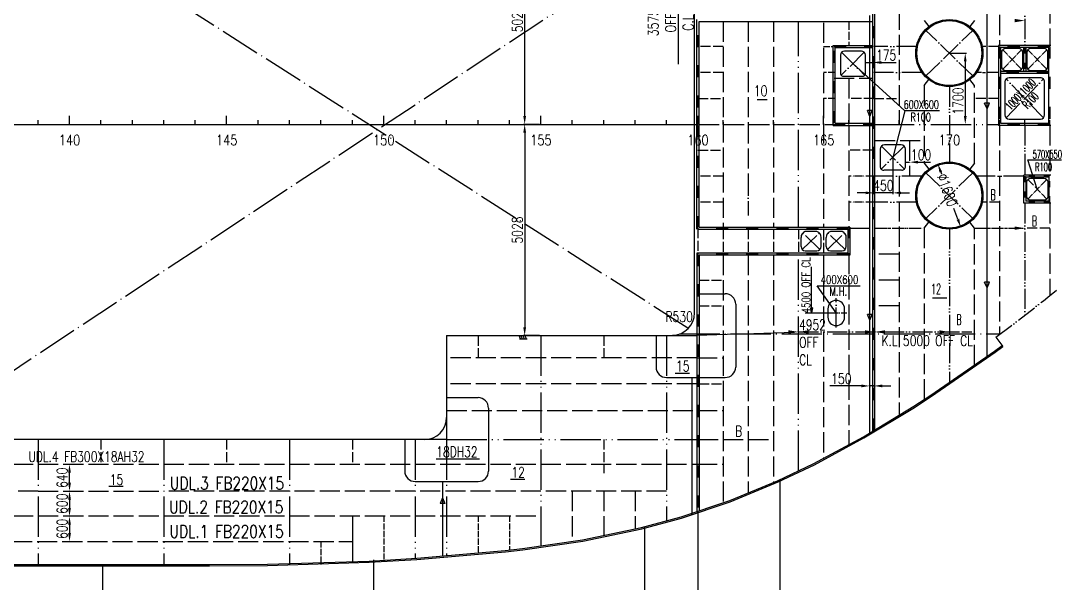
# Model space of a CAD drawing. Extents: x 373818 to 564480, y 322172 to 634257.
# Drawn here: x 526780 to 551361, y 512065 to 525491 of the extents above; entities that cross this region are included whole.
import ezdxf
from ezdxf.enums import TextEntityAlignment as Align

# ---------------------------------------------------------------- set-up
doc = ezdxf.new("R2010")
doc.units = 0
doc.header["$LTSCALE"] = 40
doc.header["$MEASUREMENT"] = 0
for name, pattern in [('ACAD_ISO02W100', [15, 12, -3]), ('ACAD_ISO03W100', [30, 12, -18]), ('ACAD_ISO04W100', [30.5, 24, -3, 0.5, -3]), ('ACAD_ISO05W100', [34, 24, -3, 0.5, -3, 0.5, -3])]:
    doc.linetypes.add(name, pattern=pattern)
doc.layers.get('0').update_dxf_attribs({"linetype": 'CONTINUOUS'})
doc.layers.get('DEFPOINTS').update_dxf_attribs({"linetype": 'CONTINUOUS'})
for name, color, linetype in [('01CONTINUOUS', 2, 'CONTINUOUS'), ('C-CEN', 4, 'ACAD_ISO04W100'), ('C-CON', 4, 'CONTINUOUS'), ('C-DAS', 4, 'ACAD_ISO02W100'), ('FRAME', 7, 'CONTINUOUS'), ('TEXT', 9, 'CONTINUOUS'), ('Y-CON', 2, 'CONTINUOUS'), ('Y-DAS', 2, 'ACAD_ISO02W100'), ('Y-H', 2, 'ACAD_ISO03W100'), ('Y-PH', 2, 'ACAD_ISO05W100')]:
    doc.layers.add(name, color=color, linetype=linetype)
doc.styles.add('ROMANS', font='romans.shx', dxfattribs={"width": 0.75, "height": 250, "bigfont": 'hzdx.shx'})
doc.dimstyles.new('DM-100', dxfattribs={"dimscale": 0, "dimtxt": 250, "dimasz": 200, "dimexe": 30, "dimexo": 30, "dimgap": 50, "dimtad": 1, "dimdec": 0, "dimzin": 0, "dimdsep": 46, "dimtxsty": 'ROMANS', "dimcen": 0, "dimclrd": 1, "dimclre": 1, "dimclrt": 1, "dimadec": 0, "dimazin": 0, "dimtfac": 1, "dimtdec": 0, "dimtmove": 0, "dimatfit": 3, "dimfxl": 0, "dimtolj": 1, "dimtzin": 0, "dimarcsym": 0})
doc.dimstyles.new('DM-50', dxfattribs={"dimscale": 50, "dimtxt": 1, "dimasz": 2.5, "dimexe": 1, "dimexo": 1, "dimgap": 1, "dimtad": 1, "dimdec": 0, "dimdsep": 46, "dimtxsty": 'ROMANS', "dimblk1": 'CLOSEDBLANK', "dimblk2": 'CLOSEDBLANK', "dimcen": 0, "dimclrd": 1, "dimclre": 1, "dimclrt": 1, "dimadec": 0, "dimazin": 0, "dimtfac": 1, "dimtdec": 0, "dimtmove": 0, "dimatfit": 3, "dimldrblk": 'CLOSEDBLANK', "dimfxl": 0, "dimtolj": 1, "dimarcsym": 0})

# ---------------------------------------------------------------- blocks, each defined once
blk = doc.blocks.new('A$C75882CA2')
at = {"layer": 'C-CON'}
for p, q in [((0, 57.23831520974636), (136.0676377064083, 114.4766304192599)), ((0, 57.23831520974636), (136.0676377064083, 2.328306436538696e-10)), ((136.0676377064083, 2.328306436538696e-10), (136.0676377064083, 114.4766304192599))]:
    blk.add_line(p, q, dxfattribs=at)
blk = doc.blocks.new('*D78')
at = {"color": 1, "linetype": 'ByBlock', "transparency": 16777216}
for p, q in [((539066.4129145059, 532115.5682404215), (538680, 532115.5682404215)), ((538710, 527275.5682404215), (538710, 531915.5682404215)), ((539066.4129145059, 527075.5682404215), (538680, 527075.5682404215))]:
    blk.add_line(p, q, dxfattribs=at)
for points in [[(538676.6666666666, 531915.5682404215), (538743.3333333334, 531915.5682404215), (538710, 532115.5682404215)], [(538676.6666666666, 527275.5682404215), (538743.3333333334, 527275.5682404215), (538710, 527075.5682404215)]]:
    blk.add_solid(points, dxfattribs=at)
at = {"layer": 'DEFPOINTS', "color": 0, "linetype": 'ByBlock', "transparency": 16777216}
for p in [(538710, 532115.5682404215), (539096.4129145059, 532115.5682404215), (539096.4129145059, 527075.5682404215)]:
    blk.add_point(p, dxfattribs=at)
at = {"color": 1, "linetype": 'ByBlock', "transparency": 16777216, "insert": (538535, 529595.5682404215), "char_height": 250, "attachment_point": 5, "rotation": 90, "style": 'ROMANS'}
blk.add_mtext('\\A1;5028', dxfattribs=at)
blk = doc.blocks.new('*D105')
at = {"color": 1, "linetype": 'ByBlock', "transparency": 16777216}
blk.add_line((527845.2682218938, 517525.5682404211), (527845.2682218938, 517325.568240421), dxfattribs=at)
for points in [[(527811.9348885604, 517525.5682404211), (527878.6015552272, 517525.5682404211), (527845.2682218938, 517725.5682404211)], [(527811.9348885604, 517325.568240421), (527878.6015552272, 517325.568240421), (527845.2682218938, 517125.568240421)]]:
    blk.add_solid(points, dxfattribs=at)
at = {"layer": 'DEFPOINTS', "color": 0, "linetype": 'ByBlock', "transparency": 16777216}
for p in [(527845.2682218938, 517725.5682404211), (527845.2682218938, 517125.568240421), (527845.2682218938, 517125.568240421)]:
    blk.add_point(p, dxfattribs=at)
at = {"color": 1, "linetype": 'ByBlock', "transparency": 16777216, "insert": (527670.2682218938, 517425.5682404211), "char_height": 250, "attachment_point": 5, "rotation": 90, "style": 'ROMANS'}
blk.add_mtext('\\A1;600', dxfattribs=at)
blk = doc.blocks.new('*D104')
at = {"color": 1, "linetype": 'ByBlock', "transparency": 16777216}
blk.add_line((527845.2682218938, 518125.5682404212), (527845.2682218938, 517925.5682404211), dxfattribs=at)
for points in [[(527811.9348885604, 518125.5682404212), (527878.6015552272, 518125.5682404212), (527845.2682218938, 518325.5682404212)], [(527811.9348885604, 517925.5682404211), (527878.6015552272, 517925.5682404211), (527845.2682218938, 517725.5682404211)]]:
    blk.add_solid(points, dxfattribs=at)
at = {"layer": 'DEFPOINTS', "color": 0, "linetype": 'ByBlock', "transparency": 16777216}
for p in [(527845.2682218937, 518325.5682404212), (527845.2682218938, 517725.5682404211), (527845.2682218938, 517725.5682404211)]:
    blk.add_point(p, dxfattribs=at)
at = {"color": 1, "linetype": 'ByBlock', "transparency": 16777216, "insert": (527670.2682218938, 518025.5682404212), "char_height": 250, "attachment_point": 5, "rotation": 90, "style": 'ROMANS'}
blk.add_mtext('\\A1;600', dxfattribs=at)
blk = doc.blocks.new('*D106')
at = {"color": 1, "linetype": 'ByBlock', "transparency": 16777216}
blk.add_line((527845.2682218939, 518525.5682404218), (527845.2682218939, 518765.5682404215), dxfattribs=at)
for points in [[(527811.9348885606, 518765.5682404215), (527878.6015552273, 518765.5682404215), (527845.2682218939, 518965.5682404215)], [(527811.9348885606, 518525.5682404218), (527878.6015552273, 518525.5682404218), (527845.2682218939, 518325.5682404218)]]:
    blk.add_solid(points, dxfattribs=at)
at = {"layer": 'DEFPOINTS', "color": 0, "linetype": 'ByBlock', "transparency": 16777216}
for p in [(527845.2682218939, 518965.5682404215), (527845.2682218939, 518965.5682404215), (527845.2682218939, 518325.5682404218)]:
    blk.add_point(p, dxfattribs=at)
at = {"color": 1, "linetype": 'ByBlock', "transparency": 16777216, "insert": (527670.2682218939, 518645.5682404216), "char_height": 250, "attachment_point": 5, "rotation": 90, "style": 'ROMANS'}
blk.add_mtext('\\A1;640', dxfattribs=at)
blk = doc.blocks.new('*D108')
at = {"color": 1, "linetype": 'ByBlock', "transparency": 16777216}
for p, q in [((539066.4129145059, 527075.5682404212), (538680, 527075.5682404212)), ((538710, 526875.5682404212), (538710, 522235.5682404212)), ((539066.4129145059, 522035.5682404212), (538680, 522035.5682404212))]:
    blk.add_line(p, q, dxfattribs=at)
for points in [[(538676.6666666666, 526875.5682404212), (538743.3333333334, 526875.5682404212), (538710, 527075.5682404212)], [(538676.6666666666, 522235.5682404212), (538743.3333333334, 522235.5682404212), (538710, 522035.5682404212)]]:
    blk.add_solid(points, dxfattribs=at)
at = {"layer": 'DEFPOINTS', "color": 0, "linetype": 'ByBlock', "transparency": 16777216}
for p in [(539096.4129145059, 527075.5682404212), (538710, 522035.5682404212), (539096.4129145059, 522035.5682404212)]:
    blk.add_point(p, dxfattribs=at)
at = {"color": 1, "linetype": 'ByBlock', "transparency": 16777216, "insert": (538535, 524555.5682404212), "char_height": 250, "attachment_point": 5, "rotation": 90, "style": 'ROMANS'}
blk.add_mtext('\\A1;5028', dxfattribs=at)
blk = doc.blocks.new('*D199')
at = {"color": 1, "linetype": 'ByBlock', "transparency": 16777216}
for p, q in [((571219.6961073609, 521121.8494037836), (570464.3389645037, 521121.8494037836)), ((571519.6961073609, 521121.8494037836), (571419.6961073609, 521121.8494037836)), ((571419.6961073609, 521100.7050676906), (571419.6961073609, 521091.8494037836)), ((571519.6961073609, 521100.7050676906), (571519.6961073609, 521091.8494037836)), ((571719.6961073609, 521121.8494037836), (571919.6961073609, 521121.8494037836))]:
    blk.add_line(p, q, dxfattribs=at)
for points in [[(571219.6961073609, 521155.1827371169), (571219.6961073609, 521088.5160704503), (571419.6961073609, 521121.8494037836)], [(571719.6961073609, 521155.1827371169), (571719.6961073609, 521088.5160704503), (571519.6961073609, 521121.8494037836)]]:
    blk.add_solid(points, dxfattribs=at)
at = {"layer": 'DEFPOINTS', "color": 0, "linetype": 'ByBlock', "transparency": 16777216}
for p in [(571419.6961073609, 521130.7050676906), (571519.6961073609, 521130.7050676906), (571419.6961073609, 521121.8494037836)]:
    blk.add_point(p, dxfattribs=at)
at = {"color": 1, "linetype": 'ByBlock', "transparency": 16777216, "insert": (570742.0175359324, 521296.8494037836), "char_height": 250, "attachment_point": 5, "style": 'ROMANS'}
blk.add_mtext('\\A1;150', dxfattribs=at)
blk = doc.blocks.new('_CLOSEDBLANK')
at = {"color": 0, "linetype": 'ByBlock'}
for p, q in [((-1, 0.1666666666666667), (0, 0)), ((-1, 0.1666666666666667), (-1, -0.1666666666666667)), ((0, 0), (-1, -0.1666666666666667))]:
    blk.add_line(p, q, dxfattribs=at)
blk = doc.blocks.new('*D203')
at = {"color": 1, "linetype": 'ByBlock', "transparency": 16777216}
for p, q in [((573115.4103740999, 526226.0547225659), (573132.434185205, 526179.0420662332)), ((573523.9818406248, 525097.7509705819), (573429.590887979, 525358.4193597119))]:
    blk.add_line(p, q, dxfattribs=at)
for points in [[(573146.7521449883, 526237.4039299695), (573084.0686032113, 526214.7055151626), (573047.3151296789, 526414.1053478967)], [(573555.3236115132, 525109.1001779854), (573492.6400697363, 525086.4017631784), (573592.0770850456, 524909.7003452512)]]:
    blk.add_solid(points, dxfattribs=at)
at = {"layer": 'DEFPOINTS', "color": 0, "linetype": 'ByBlock', "transparency": 16777216}
for p in [(573047.3151296789, 526414.1053478967), (573592.0770850456, 524909.7003452512)]:
    blk.add_point(p, dxfattribs=at)
at = {"color": 1, "linetype": 'ByBlock', "transparency": 16777216, "insert": (573271.2086453751, 525795.8049659499), "char_height": 250, "attachment_point": 5, "rotation": 289.9058907416635, "style": 'ROMANS'}
blk.add_mtext('\\A1;∅1600', dxfattribs=at)
blk = doc.blocks.new('*D198')
at = {"color": 1, "linetype": 'ByBlock', "transparency": 16777216}
for p, q in [((571969.6961073609, 526543.9028465743), (571969.6961073609, 525697.9682885788)), ((571519.6961073609, 526114.9142331318), (571519.6961073609, 525697.9682885788)), ((571319.6961073609, 525727.9682885788), (571119.6961073609, 525727.9682885788)), ((571969.6961073609, 525727.9682885788), (571519.6961073609, 525727.9682885788)), ((572169.6961073609, 525727.9682885788), (572369.6961073609, 525727.9682885788))]:
    blk.add_line(p, q, dxfattribs=at)
for points in [[(571319.6961073609, 525761.3016219122), (571319.6961073609, 525694.6349552454), (571519.6961073609, 525727.9682885788)], [(572169.6961073609, 525761.3016219122), (572169.6961073609, 525694.6349552454), (571969.6961073609, 525727.9682885788)]]:
    blk.add_solid(points, dxfattribs=at)
at = {"layer": 'DEFPOINTS', "color": 0, "linetype": 'ByBlock', "transparency": 16777216}
for p in [(571969.6961073609, 526573.9028465743), (571519.6961073609, 526144.9142331318), (571519.6961073609, 525727.9682885788)]:
    blk.add_point(p, dxfattribs=at)
at = {"color": 1, "linetype": 'ByBlock', "transparency": 16777216, "insert": (571744.6961073609, 525902.9682885788), "char_height": 250, "attachment_point": 5, "style": 'ROMANS'}
blk.add_mtext('\\A1;450', dxfattribs=at)

msp = doc.modelspace()

# ---------------------------------------------------------------- linework, layer by layer
for p, q in [((547123.4928001704, 515697.6667357936), (547123.4928001707, 530333.5627600166)), ((547173.4928001706, 515728.0506792213), (547173.4928001706, 530303.1788165891)), ((549848.4928001701, 517483.7331061534), (549848.4928001704, 528547.4963896568)), ((547048.4928001707, 522907.9088183439), (547048.4928001706, 525609.6450718967)), ((542923.4928001707, 520514.6147479054), (542923.4928001706, 525516.6147479052)), ((542973.4928001708, 525466.6147479054), (547123.4928001706, 525466.6147479031)), ((542973.4928001707, 520564.6147479054), (542973.4928001708, 525466.6147479054)), ((546173.4928001704, 522990.6147479054), (546173.4928001704, 524897.6147479054)), ((546173.4928001703, 524897.6147479054), (547123.4928001706, 524897.6147479054)), ((546223.4928001704, 523040.6147479054), (546223.4928001704, 524847.6147479054)), ((546223.4928001703, 524847.6147479054), (547123.4928001704, 524847.6147479054)), ((546348.4928001706, 524665.6147479054), (546348.4928001707, 524232.6147479054)), ((546848.4928001707, 524765.6147479054), (546448.4928001706, 524765.6147479054)), ((546948.4928001707, 524232.6147479054), (546948.4928001707, 524665.6147479054)), ((546448.4928001707, 524165.6147479054), (546848.4928001707, 524165.6147479054)), ((527198.4928001706, 523015.6147479054), (527198.4928001706, 523115.6147479054)), ((527948.4928001706, 523015.6147479054), (527948.4928001706, 523215.6147479054)), ((528698.4928001706, 523015.6147479054), (528698.4928001706, 523115.6147479054)), ((529448.4928001706, 523015.6147479054), (529448.4928001706, 523115.6147479054)), ((530198.4928001706, 523015.6147479054), (530198.4928001706, 523115.6147479054)), ((530948.4928001706, 523015.6147479054), (530948.4928001706, 523115.6147479054)), ((531698.4928001706, 523015.6147479054), (531698.4928001706, 523215.6147479054)), ((532448.4928001706, 523015.6147479054), (532448.4928001706, 523115.6147479054)), ((533198.4928001706, 523015.6147479054), (533198.4928001706, 523115.6147479054)), ((533948.4928001706, 523015.6147479054), (533948.4928001706, 523115.6147479054)), ((534698.4928001706, 523015.6147479054), (534698.4928001706, 523115.6147479054)), ((535448.4928001706, 523015.6147479054), (535448.4928001706, 523215.6147479054)), ((536198.4928001706, 523015.6147479054), (536198.4928001706, 523115.6147479054)), ((536948.4928001706, 523015.6147479054), (536948.4928001706, 523115.6147479054)), ((537698.4928001706, 523015.6147479054), (537698.4928001706, 523115.6147479054)), ((538448.4928001706, 523015.6147479054), (538448.4928001706, 523115.6147479054)), ((539198.4928001706, 523015.6147479054), (539198.4928001706, 523215.6147479054)), ((539948.4928001706, 523015.6147479054), (539948.4928001706, 523115.6147479054)), ((540698.4928001706, 523015.6147479054), (540698.4928001706, 523115.6147479054)), ((541448.4928001706, 523015.6147479054), (541448.4928001706, 523115.6147479054)), ((542198.4928001706, 523015.6147479054), (542198.4928001706, 523115.6147479054)), ((542948.4928001706, 523015.6147479052), (542948.4928001706, 523215.6147479052)), ((542948.4928001706, 523015.6147479054), (542948.4928001706, 523215.6147479054)), ((543548.4928001706, 523015.6147479052), (543548.4928001706, 523115.6147479052)), ((543548.4928001706, 523015.6147479054), (543548.4928001706, 523115.6147479054)), ((547148.4928001706, 523015.6147479052), (547148.4928001706, 523115.6147479052)), ((547148.4928001706, 523015.6147479054), (547148.4928001706, 523115.6147479054)), ((547748.4928001706, 523015.6147479052), (547748.4928001706, 523115.6147479052)), ((547748.4928001706, 523015.6147479054), (547748.4928001706, 523115.6147479054)), ((548348.4928001706, 523015.6147479052), (548348.4928001706, 523115.6147479052)), ((548348.4928001706, 523015.6147479054), (548348.4928001706, 523115.6147479054)), ((549548.4928001706, 523015.6147479052), (549548.4928001706, 523115.6147479052)), ((549548.4928001706, 523015.6147479054), (549548.4928001706, 523115.6147479054)), ((550148.4928001706, 523015.6147479052), (550148.4928001706, 523115.6147479052)), ((550148.4928001706, 523015.6147479054), (550148.4928001706, 523115.6147479054)), ((550748.4928001706, 523015.6147479054), (550748.4928001706, 523115.6147479054)), ((551348.4928001706, 523015.6147479052), (551348.4928001706, 523115.6147479052)), ((551348.4928001706, 523015.6147479054), (551348.4928001706, 523115.6147479054)), ((524198.4928001706, 523015.6147479054), (542948.4928001708, 523015.6147479054)), ((546173.4928001704, 522990.6147479054), (547123.4928001706, 522990.6147479054)), ((546223.4928001704, 523040.6147479053), (547123.4928001706, 523040.6147479054)), ((547048.4928001706, 515652.0908206523), (547048.4928001704, 522990.6147479053)), ((547298.4928001704, 522427.6147479054), (547298.4928001706, 521994.6147479054)), ((547798.4928001706, 522527.6147479054), (547398.4928001704, 522527.6147479054)), ((547898.4928001706, 521994.6147479054), (547898.4928001706, 522427.6147479054)), ((551048.4928001718, 521467.6147479048), (550819.516441478, 522170.1336371014)), ((550819.516441478, 522170.1336371014), (551628.7023720972, 522170.1336371014)), ((547398.4928001706, 521927.6147479054), (547798.4928001706, 521927.6147479054)), ((542948.4928001708, 520514.6147479052), (546523.4928001707, 520514.6147479056)), ((542973.4928001707, 520564.6147479052), (546573.4928001707, 520564.614747907)), ((545788.4928001708, 520459.6147479054), (545508.4928001711, 520459.6147479054)), ((546388.4928001706, 520459.6147479054), (546108.4928001709, 520459.6147479054)), ((546523.4928001707, 520514.6147479056), (546523.4928001708, 519945.6147479054)), ((546573.4928001707, 520564.614747907), (546573.4928001708, 519895.6147479053)), ((545408.4928001711, 520100.6147479054), (545408.4928001711, 520315.6147479054)), ((545888.4928001709, 520100.6147479054), (545888.4928001708, 520315.6147479054)), ((546008.4928001709, 520100.6147479054), (546008.4928001709, 520315.6147479054)), ((546488.4928001707, 520100.6147479054), (546488.4928001706, 520315.6147479054)), ((546523.4928001708, 519945.6147479054), (542923.4928001707, 519945.6147479052)), ((542923.4928001707, 519945.6147479052), (542923.4928001707, 513776.8771503964)), ((546573.4928001708, 519895.6147479053), (542973.4928001708, 519895.6147479053)), ((542973.4928001708, 519895.6147479053), (542973.4928001707, 513793.7185297069)), ((545508.4928001711, 520000.6147479054), (545788.4928001709, 520000.6147479054)), ((546108.4928001709, 520000.6147479054), (546388.4928001707, 520000.6147479054)), ((546248.4928001706, 518515.6147479055), (545793.3022231164, 519162.6963842303)), ((545793.3022231164, 519162.6963842303), (546822.6253249242, 519162.6963842303)), ((546048.4928001706, 518615.6147479055), (546048.4928001706, 518415.6147479055)), ((546448.4928001706, 518415.6147479055), (546448.4928001706, 518615.6147479055)), ((538644.7940211113, 517975.6147479052), (538867.8810793409, 517975.6147479052)), ((538715.8266895118, 517900.2140348558), (538678.4574928703, 517975.6147479052)), ((538759.1228946014, 517900.2140348558), (538721.75369796, 517975.6147479052)), ((538805.6891733177, 517900.2140348558), (538768.3199766763, 517975.6147479052)), ((538853.5839194449, 517900.2140348558), (538816.2147228034, 517975.6147479052)), ((538689.2170032158, 517900.2140348558), (538874.7533434489, 517900.2140348558)), ((544900.9178001706, 514537.372477686), (544900.9178001706, 509566.6147479056)), ((542948.4928001706, 513785.2978400516), (542948.4928001706, 510983.6147479054)), ((541668.3928001705, 513413.6273872287), (541668.3928001706, 509566.6147479056)), ((535203.3428001708, 512625.5284972809), (535203.3428001706, 509566.6147479056)), ((528738.2928001706, 512515.6147479056), (528738.2928001706, 509566.6147479056))]:
    msp.add_line(p, q)
at = {"lineweight": -2, "ltscale": 0.5}
for p, q in [((550123.4928001706, 524897.6147479049), (550123.4928001704, 522990.6147479052)), ((551373.492800171, 524897.6147479052), (550123.4928001707, 524897.6147479049)), ((550173.4928001707, 524847.6147479049), (550173.4928001707, 524228.6147479056)), ((551323.492800171, 524847.6147479052), (550173.4928001707, 524847.6147479049)), ((550723.4928001713, 524278.6147479056), (550723.4928001715, 524847.614747905)), ((550773.4928001716, 524847.614747905), (550773.4928001714, 524278.6147479058)), ((551323.4928001707, 524228.6147479059), (551323.492800171, 524847.6147479052)), ((551323.4928001708, 524278.6147479059), (550173.4928001707, 524278.6147479056)), ((551373.4928001703, 522990.6147479054), (550123.4928001704, 522990.6147479052)), ((550723.4928001693, 521133.6147479053), (550723.4928001694, 521802.6147479044)), ((551373.4928001711, 521802.6147479044), (550723.4928001694, 521802.6147479044)), ((550773.4928001695, 521752.6147479044), (550773.4928001693, 521183.6147479053)), ((551323.4928001711, 521752.6147479042), (550773.4928001695, 521752.6147479044)), ((551323.4928001711, 521752.6147479042), (551323.4928001716, 521183.6147479054)), ((551373.4928001716, 521133.6147479054), (550723.4928001693, 521133.6147479054)), ((551323.4928001716, 521183.6147479054), (550773.4928001693, 521183.6147479054))]:
    msp.add_line(p, q, dxfattribs=at)
at = {"color": 1, "linetype": 'ByBlock'}
for p, q in [((548978.4928001704, 524715.6147479054), (549358.7948317579, 524715.6147479054)), ((546948.4928001707, 524492.5737529248), (547123.4928001706, 524492.5737529248)), ((547323.4928001706, 524492.5737529248), (547680.9360528962, 524492.5737529248)), ((549328.7948317579, 524515.6147479054), (549328.7948317579, 523215.6147479054)), ((547898.4928001706, 522113.7877677871), (547998.4928001706, 522113.7877677871)), ((548198.4928001706, 522113.7877677871), (548501.9749335564, 522113.7877677871))]:
    msp.add_line(p, q, dxfattribs=at)
at = {"color": 1}
for p, q in [((542973.4928001707, 518975.6147479052), (543598.4928001707, 518975.6147479053)), ((543848.4928001707, 518725.6147479053), (543848.4928001704, 517225.6147479051)), ((541948.4928001707, 517975.6147479051), (541948.4928001706, 517225.6147479051)), ((542198.4928001706, 516975.6147479051), (543598.4928001704, 516975.6147479051)), ((536948.4928001706, 516495.6147479056), (537698.4928001706, 516495.6147479058)), ((537948.4928001706, 516245.6147479058), (537948.4928001707, 514745.6147479056)), ((535948.4928001707, 515495.6147479056), (535948.4928001707, 514745.6147479056)), ((536699.9867024344, 515037.1212491477), (537732.0798856646, 515037.1212491477)), ((536198.4928001707, 514495.6147479056), (537698.4928001707, 514495.6147479056)), ((536848.4928001714, 514495.6147479059), (536848.4928001701, 512718.9171830969))]:
    msp.add_line(p, q, dxfattribs=at)
at = {"ltscale": 0.3}
msp.add_line((545505.546478865, 518515.6147479055), (545998.4928001706, 518515.6147479055), dxfattribs=at)
at = {"color": 1}
msp.add_lwpolyline([(542472.0798856645, 526390.6147479052), (542472.0798856645, 524453.4705909123)], dxfattribs=at)
at = {"ltscale": 0.3}
for points in [[(550700.2428001704, 524729.8647479056, 0.4142135623732441), (550605.2428001704, 524824.8647479058), (550291.7428001706, 524824.8647479058, 0.4142135623730935), (550196.7428001706, 524729.8647479058), (550196.7428001706, 524397.3647479058, 0.414213562373095), (550291.7428001706, 524302.3647479058), (550605.2428001703, 524302.3647479056, 0.4142135623729631), (550700.2428001703, 524397.3647479056)], [(551300.2428001713, 524729.8647479056, 0.4142135623732441), (551205.2428001713, 524824.8647479058), (550891.7428001714, 524824.8647479058, 0.4142135623730935), (550796.7428001714, 524729.8647479058), (550796.7428001714, 524397.3647479058, 0.414213562373095), (550891.7428001714, 524302.3647479058), (551205.2428001711, 524302.3647479058, 0.4142135623729631), (551300.2428001711, 524397.3647479056)], [(551300.2428001718, 521301.3647479049, -0.4142135623732441), (551205.2428001718, 521206.3647479048), (550891.7428001718, 521206.3647479047, -0.4142135623730935), (550796.7428001718, 521301.3647479047), (550796.7428001717, 521633.8647479047, -0.414213562373095), (550891.7428001717, 521728.8647479047), (551205.2428001716, 521728.8647479049, -0.4142135623729631), (551300.2428001716, 521633.8647479049)]]:
    msp.add_lwpolyline(points, format="xyb", close=True, dxfattribs=at)
at = {"lineweight": -2, "ltscale": 0.5}
msp.add_lwpolyline([(551323.4928001703, 523040.6147479049), (551323.4928001709, 524228.6147479059), (550173.4928001706, 524228.6147479056), (550173.4928001704, 523040.6147479052), (551323.4928001703, 523040.6147479054)], dxfattribs=at)
msp.add_lwpolyline([(551223.4928001704, 523240.6147479054), (551223.4928001707, 524028.6147479056, 0.4142135623732748), (551123.4928001707, 524128.6147479058), (550373.4928001704, 524128.6147479056, 0.4142135623730326), (550273.4928001704, 524028.6147479056), (550273.4928001704, 523240.6147479053, 0.4142135623731452), (550373.4928001704, 523140.6147479053), (551123.4928001704, 523140.6147479054, 0.4142135623729259)], format="xyb", close=True, dxfattribs=at)
for radius in [800, 775]:
    msp.add_circle((548948.4928001704, 524715.6147479054), radius)
at = {"ltscale": 0.3}
for radius in [800, 775]:
    msp.add_circle((548948.4928001721, 521315.6147479049), radius, dxfattribs=at)
for centre, radius, start, end in [((546448.4928001706, 524665.6147479054), 100, 90, 180), ((546848.4928001707, 524665.6147479054), 100, 0, 90), ((546424.7600684491, 524238.319625933), 76.4803363222066, 184.2778226179193, 288.0780069468472), ((546872.2255318923, 524238.319625933), 76.48033632217766, 251.9219930531528, 355.7221773820808), ((547398.4928001704, 522427.6147479054), 100, 90, 180), ((547798.4928001706, 522427.6147479054), 100, 0, 90), ((547374.760068449, 522000.3196259327), 76.4803363222066, 184.2778226179193, 288.0780069468472), ((547822.2255318922, 522000.3196259327), 76.48033632217766, 251.9219930531528, 355.7221773820808), ((545554.2065692651, 520321.1468527012), 145.8187460070157, 108.2701151592783, 182.1742221087017), ((545742.7790310767, 520321.1468527012), 145.8187460070777, 357.8257778912983, 71.72988484072165), ((546154.2065692649, 520321.1468527012), 145.8187460070157, 108.2701151592783, 182.1742221087017), ((546342.7790310765, 520321.1468527012), 145.8187460070777, 357.8257778912983, 71.72988484072165), ((545508.4928001711, 520100.6147479054), 100, 180, 270), ((545788.4928001709, 520100.6147479054), 100, 270, 0), ((546108.4928001709, 520100.6147479054), 100, 180, 270), ((546388.4928001707, 520100.6147479054), 100, 270, 0), ((546248.4928001706, 518615.6147479052), 200, 0, 180), ((542338.4928001707, 518517.614747905), 530, 270, 0), ((546248.4928001706, 518415.6147479052), 200, 180, 0), ((536418.4928001707, 516025.6147479056), 530, 270, 0)]:
    msp.add_arc(centre, radius, start, end)
at = {"color": 1}
for centre, start, end in [((543598.4928001707, 518725.6147479053), 0, 90), ((542198.4928001706, 517225.6147479051), 180, 270), ((543598.4928001704, 517225.6147479051), 270, 0), ((537698.4928001706, 516245.6147479058), 1.090425218445887e-11, 90.00000000000887), ((536198.4928001707, 514745.6147479056), 179.999999999998, 270), ((537698.4928001707, 514745.6147479056), 270, 359.999999999998)]:
    msp.add_arc(centre, 250, start, end, dxfattribs=at)
at = {"color": 1, "linetype": 'ByBlock'}
for points in [[(550508.4928001976, 525531.6147479063), (550508.4928001976, 525451.6147479063), (550748.4928001976, 525491.6147479063)], [(549295.4614984245, 524515.6147479054), (549362.1281650913, 524515.6147479054), (549328.7948317579, 524715.6147479054)], [(547323.4928001706, 524525.9070862582), (547323.4928001706, 524459.2404195914), (547123.4928001706, 524492.5737529248)], [(549295.4614984245, 523215.6147479054), (549362.1281650913, 523215.6147479054), (549328.7948317579, 523015.6147479054)], [(548198.4928001706, 522147.1211011205), (548198.4928001706, 522080.4544344537), (547998.4928001706, 522113.7877677871)], [(550508.4928001995, 520499.6147479033), (550508.4928001995, 520579.6147479032), (550748.4928001995, 520539.6147479034)], [(545108.4928001714, 518023.6147479019), (545108.4928001714, 518103.6147479018), (545348.4928001714, 518063.6147479019)], [(545588.4928001736, 518023.614747902), (545588.4928001736, 518103.614747902), (545348.4928001736, 518063.6147479019)], [(546933.4928001768, 518023.6147479026), (546933.4928001767, 518103.6147479025), (547173.4928001768, 518063.6147479026)], [(547413.492800179, 518023.6147479028), (547413.4928001789, 518103.6147479027), (547173.492800179, 518063.6147479026)], [(548708.4928001768, 518023.6147479033), (548708.4928001767, 518103.6147479032), (548948.4928001768, 518063.6147479034)]]:
    msp.add_solid(points, dxfattribs=at)
at = {"layer": '01CONTINUOUS'}
for p, q in [((536948.4928001706, 517975.6147479053), (536948.4928001707, 515495.6147479053)), ((536948.4928001706, 517975.6147479053), (542923.4928001707, 517975.6147479052)), ((536948.4928001707, 515495.6147479056), (524223.4928001706, 515495.6147479053))]:
    msp.add_line(p, q, dxfattribs=at)
at = {"layer": 'C-CEN'}
for p, q in [((524412.5383730528, 529835.9316701491), (542722.7568688826, 518151.3506791936)), ((524198.4972669342, 515555.6147478897), (542770.8994497777, 527832.0857732499))]:
    msp.add_line(p, q, dxfattribs=at)
at = {"layer": 'C-CEN', "ltscale": 0.5}
for p, q in [((549521.7702805967, 524157.6246669577), (548375.2153197442, 525273.6048288534)), ((548375.2153197443, 524157.6246669574), (549521.7702805966, 525273.6048288534)), ((546919.2034782893, 524736.3254260242), (546377.782122052, 524194.9040697869)), ((546377.782122052, 524736.3254260242), (546919.2034782893, 524194.9040697869)), ((551194.2034782891, 523169.9040697868), (550302.7821220519, 524099.3254260243)), ((550302.7821220518, 523169.9040697865), (551194.2034782894, 524099.3254260244)), ((547327.7821220519, 522498.3254260242), (547869.2034782892, 521956.9040697867)), ((547869.2034782892, 522498.3254260239), (547327.7821220519, 521956.9040697867)), ((548375.2153197455, 521873.6048288525), (549521.7702805988, 520757.6246669575)), ((549521.7702805978, 521873.6048288534), (548375.2153197464, 520757.6246669566)), ((544148.4928001706, 521791.6147479054), (544148.4928001706, 520839.6147479054)), ((545437.7821220525, 520029.9040697867), (545849.2071124471, 520420.827192703)), ((545859.2034782895, 520029.9040697867), (545447.7784878947, 520420.827192703)), ((546037.7821220523, 520029.9040697867), (546449.2071124469, 520420.827192703)), ((546459.2034782893, 520029.9040697867), (546047.7784878945, 520420.827192703)), ((546248.4928001706, 518165.6147479055), (546248.4928001706, 518865.6147479055))]:
    msp.add_line(p, q, dxfattribs=at)
at = {"layer": 'C-CEN', "ltscale": 0.2}
for p, q in [((550224.5676559578, 524330.189603693), (550672.4179443832, 524797.0398921184)), ((550672.417944383, 524330.189603693), (550224.5676559578, 524797.0398921184)), ((551272.4179443838, 524330.189603693), (550824.5676559586, 524797.0398921184)), ((550824.5676559586, 524330.1896036931), (551272.417944384, 524797.0398921184)), ((550824.567655959, 521701.0398921175), (551272.4179443845, 521234.1896036922)), ((551272.4179443842, 521701.0398921176), (550824.5676559592, 521234.189603692))]:
    msp.add_line(p, q, dxfattribs=at)
at = {"layer": 'C-CEN', "ltscale": 0.3}
msp.add_line((545998.4928001706, 518515.6147479055), (546498.4928001706, 518515.6147479055), dxfattribs=at)
at = {"layer": 'C-CEN', "color": 1}
msp.add_line((542508.481035059, 518015.6147479055), (550161.3425067782, 518015.6147479055), dxfattribs=at)
at = {"layer": 'C-CON'}
for p, q in [((542868.4928001707, 518505.614747905), (542868.4928001707, 527055.6147479053)), ((542404.0995638908, 517081.8627625286), (542743.4971903448, 517081.8627625286)), ((542798.4928001708, 516975.6147479051), (542798.4928001707, 513703.1176199163)), ((538476.3669354271, 514553.7009945401), (538815.7645618811, 514553.7009945401)), ((528889.7109287874, 514381.8729920044), (529229.1085552414, 514381.8729920044))]:
    msp.add_line(p, q, dxfattribs=at)
for points in [[(513798.4928001706, 512515.6136338052), (515598.4928021005, 512515.6136338053), (522098.4928021005, 512515.6136338053), (528598.4928021005, 512515.6136338053), (530933.4928021005, 512515.6136338053), (531289.4928021005, 512515.6136338053), (532670.4928021005, 512522.2136338053), (535098.4928021005, 512598.7136338053), (536235.4928021005, 512666.8136338053), (538348.4928021005, 512846.4136338052), (538761.4928021005, 512894.7136338053), (540195.4928021005, 513103.7036338053), (541598.4928021005, 513394.8036338052), (542549.4928021005, 513650.9036338052), (543709.4928021005, 514041.6236338053), (544848.4928021005, 514512.4636338053), (545713.4928021005, 514923.4536338053), (546896.4928021005, 515559.7236338053), (548098.4928021005, 516290.1536338052), (548504.4928021005, 516553.5436338054), (550024.4928021005, 517605.5436338054), (550206.0608536919, 517738.5000818698)], [(513798.4928001706, 512485.6136338053), (531289.5644889022, 512485.6136338053), (532671.0369623587, 512492.215891825), (535099.8622633165, 512568.7418949233), (536237.6603334686, 512636.8896949033), (538351.5063018588, 512816.5616002148), (538765.3991818277, 512864.96602177), (540200.7080646742, 513074.1467772975), (541605.4465773297, 513365.6074907926), (542558.1896869495, 513622.1769023322), (543720.0231357279, 514013.5144584583), (544860.6686062296, 514485.0346633148), (545727.0437367018, 514896.6780331089), (546911.3979718797, 515533.6764010012), (548114.4496620446, 516264.7454908943), (548521.196710716, 516528.6201341156), (550041.8944205398, 517581.1030227569), (550224.2162326134, 517714.6114253939)]]:
    msp.add_lwpolyline(points, dxfattribs=at)
at = {"layer": 'C-DAS'}
for p, q in [((547748.4928001706, 529953.7634671717), (547748.4928001703, 523015.6147479054)), ((550148.4928001706, 528025.0241750275), (550148.4928001704, 524897.6147479049)), ((551348.4928001704, 527098.90460554), (551348.4928001704, 524897.6147479052)), ((543548.4928001706, 525466.614747905), (543548.4928001706, 520564.6147479054)), ((544148.4928001706, 525466.6147479047), (544148.4928001706, 523040.6147479054)), ((544748.4928001706, 525466.6147479045), (544748.4928001706, 520564.6147479056)), ((545948.4928001706, 525439.6690358226), (545948.4928001704, 520564.6147479067)), ((546198.4928001704, 524115.6147479054), (547123.4928001707, 524115.6147479054)), ((546548.4928001706, 524115.6147479054), (546548.4928001706, 523015.6147479054)), ((548348.4928001706, 523939.6147479053), (548348.4928001704, 522091.6147479054)), ((549548.4928001704, 522091.6147479046), (549548.4928001704, 523939.6147479059)), ((544148.4928001706, 523040.6147479054), (544148.4928001706, 521777.6147479054)), ((546548.4928001707, 522990.6147479053), (546548.4928001707, 520539.6147479054)), ((550148.4928001704, 522990.6147479052), (550148.4928001704, 518006.2053207829)), ((551348.4928001704, 522990.6147479054), (551348.4928001704, 521802.6147479044)), ((547173.4928001706, 522627.6147479054), (548348.4928001704, 522627.6147479054)), ((547998.4928001706, 522627.6147479054), (547998.4928001706, 521777.614747904)), ((547748.4928001706, 521777.6147479039), (547748.4928001704, 516077.4660286387)), ((551348.4928001704, 521133.6147479054), (551348.4928001706, 518932.3248902706)), ((548348.4928001704, 520539.6147479054), (548348.4928001708, 516452.3395931444)), ((549548.4928001706, 517276.1015272064), (549548.4928001706, 520539.6147479054)), ((543548.4928001706, 519895.6147479053), (543548.4928001706, 513987.3943917757)), ((544148.4928001706, 519895.6147479053), (544148.4928001704, 514223.097522384)), ((544748.4928001706, 519895.6147479054), (544748.4928001707, 514471.1256172041)), ((545948.4928001706, 519895.6147479053), (545948.4928001706, 519845.6147479053)), ((546548.4928001707, 519920.6147479053), (546548.4928001707, 515372.5537595635)), ((545948.4928001707, 519870.6147479053), (545948.4928001704, 515049.8470816259)), ((542923.4928001707, 517444.6147479056), (536948.4928001706, 517444.6147479055)), ((542923.4928001707, 516825.6147479055), (536948.4928001707, 516825.6147479055)), ((536948.4928001707, 516185.6147479076), (542923.4928001707, 516185.6147479076)), ((536948.4928001707, 516185.6147479077), (542923.4928001707, 516185.6147479077)), ((524198.4928001704, 514905.6147479055), (542923.4928001708, 514905.6147479054)), ((542198.4928001704, 514265.6147479061), (530198.4928001707, 514265.6147479059)), ((521198.4928001707, 513674.7661034917), (539198.4928001704, 513674.7661034917)), ((521173.4928001706, 513065.6147479056), (534698.4928001704, 513065.6147479046))]:
    msp.add_line(p, q, dxfattribs=at)
at = {"layer": 'C-DAS', "ltscale": 0.5}
msp.add_line((547148.4928001707, 523634.6147479054), (546548.4928001706, 523634.6147479054), dxfattribs=at)
at = {"layer": 'DEFPOINTS', "color": 0, "linetype": 'ByBlock'}
for p in [(548948.4928001704, 524715.6147479054), (550064.6699891656, 523634.6147479054)]:
    msp.add_point(p, dxfattribs=at)
at = {"layer": 'FRAME'}
for p, q in [((542948.4928001706, 523015.6147479052), (542948.4928001706, 523215.6147479052)), ((543548.4928001706, 523015.6147479052), (543548.4928001706, 523115.6147479052)), ((544748.4928001706, 523015.6147479052), (544748.4928001706, 523115.6147479052)), ((545948.4928001706, 523015.6147479052), (545948.4928001706, 523215.6147479052)), ((546548.4928001706, 523015.6147479052), (546548.4928001706, 523115.6147479052)), ((547148.4928001706, 523015.6147479052), (547148.4928001706, 523115.6147479052)), ((547748.4928001706, 523015.6147479052), (547748.4928001706, 523115.6147479052)), ((548348.4928001706, 523015.6147479052), (548348.4928001706, 523115.6147479052)), ((549548.4928001706, 523015.6147479052), (549548.4928001706, 523115.6147479052)), ((550148.4928001706, 523015.6147479052), (550148.4928001706, 523115.6147479052)), ((551348.4928001706, 523015.6147479052), (551348.4928001706, 523115.6147479052))]:
    msp.add_line(p, q, dxfattribs=at)
at = {"layer": 'TEXT'}
for p, q in [((547887.1214855756, 523336.8617218286), (546648.4928001707, 524465.6147479054)), ((544365.2470465458, 523605.9727718802), (544599.9629554853, 523605.9727718802)), ((547887.1214855756, 523336.8617218286), (547598.4928001706, 522227.6147479054)), ((548710.8475689099, 523336.8617218286), (547887.1214855756, 523336.8617218286)), ((548548.697546607, 518879.9912964025), (548888.095173061, 518879.9912964025))]:
    msp.add_line(p, q, dxfattribs=at)
at = {"layer": 'Y-CON'}
msp.add_line((550054.7660293521, 517937.5722191589), (550224.2162326135, 517714.6114253938), dxfattribs=at)
at = {"layer": 'Y-DAS', "ltscale": 0.4}
msp.add_line((546548.4928001707, 525466.6147479034), (546548.4928001707, 524885.1147479054), dxfattribs=at)
at = {"layer": 'Y-DAS', "ltscale": 0.5}
for p, q in [((543548.4928001706, 524872.6147479054), (542948.4928001708, 524872.6147479054)), ((550123.4928001704, 524872.6147479049), (549732.9359147429, 524872.6147479052)), ((543548.4928001706, 524253.6147479054), (542948.4928001708, 524253.6147479054)), ((542948.4928001708, 523634.6147479054), (543548.4928001706, 523634.6147479054)), ((547148.4928001707, 523634.6147479054), (547748.4928001704, 523634.6147479054)), ((550123.4928001696, 523634.6147479052), (549548.4928001702, 523634.6147479052)), ((542948.4928001708, 522396.6147479054), (543548.4928001706, 522396.6147479054)), ((547123.4928001704, 522396.6147479034), (546548.4928001707, 522396.6147479034)), ((543548.4928001706, 521777.6147479054), (542948.4928001708, 521777.6147479054)), ((543548.4928001706, 521158.6147479054), (542948.4928001708, 521158.6147479054)), ((550148.4928001704, 521158.6147479067), (549732.9359147447, 521158.6147479061)), ((542948.4928001707, 520539.6147479054), (542948.4928001708, 519920.6147479053)), ((543548.4928001704, 520514.6147479054), (543548.4928001707, 519945.6147479053)), ((544148.4928001704, 520514.6147479053), (544148.4928001707, 519945.6147479053)), ((544748.4928001704, 520514.6147479054), (544748.4928001707, 519945.6147479053)), ((545348.4928001704, 520514.6147479054), (545348.4928001707, 519945.6147479053)), ((545948.4928001706, 520489.6147479053), (545948.4928001708, 519920.6147479052)), ((551348.492800191, 520539.6147479054), (550748.4928001912, 520539.6147479054)), ((542973.4928001704, 519301.6147479055), (543548.4928001704, 519301.6147479053)), ((542973.4928001703, 518682.6147479055), (543548.4928001703, 518682.6147479053)), ((537698.4928001703, 517975.6147479055), (537698.4928001704, 517444.6147479055)), ((540698.4928001706, 517975.6147479055), (540698.4928001706, 517444.6147479055)), ((548948.4928001706, 518063.614747905), (549548.4928001706, 518063.614747905)), ((542973.4928001707, 516825.6409138106), (543548.4928001707, 516825.6409138106)), ((528698.4928001706, 515495.6147479054), (528698.4928001706, 514905.6147479053)), ((531698.4928001706, 515495.6147479055), (531698.4928001706, 514905.6147479055)), ((531698.4928001706, 515495.6147479055), (531698.4928001706, 514905.6147479052)), ((534698.4928001708, 515495.6147479055), (534698.4928001708, 514905.6147479052)), ((534698.4928001708, 515495.6147479055), (534698.4928001708, 514905.6147479055)), ((540698.4928001704, 515495.6147479058), (540698.4928001704, 514695.6147479058))]:
    msp.add_line(p, q, dxfattribs=at)
at = {"layer": 'Y-DAS', "ltscale": 0.3}
for p, q in [((545948.4928001704, 524872.6147478721), (546173.4928001704, 524872.6147478721)), ((546198.4928001704, 524253.6147479054), (545948.4928001704, 524253.6147479054)), ((546198.4928001704, 523634.6147479054), (545948.4928001704, 523634.6147479054)), ((535448.4928001709, 513674.7661034917), (535448.4928001703, 512636.3073785105)), ((537698.4928001706, 513674.7661034917), (537698.4928001706, 512791.1651717387)), ((538448.4928001704, 513674.7661034917), (538448.4928001706, 512858.1085488338)), ((537698.4928001706, 513488.5488412112), (537698.4928001706, 512958.7506331137)), ((533948.4928001708, 513065.6147479052), (533948.4928001708, 512518.4529265004)), ((534698.4928001704, 512915.6147479054), (534698.4928001706, 512549.9087710029))]:
    msp.add_line(p, q, dxfattribs=at)
at = {"layer": 'Y-DAS'}
for p, q in [((542973.4928001708, 523015.6147479054), (546173.4928001704, 523015.6147479054)), ((546548.4928001707, 520539.6147479049), (547148.4928001706, 520539.6147479054)), ((547748.4928001707, 519920.6147479051), (547148.4928001708, 519920.6147479052)), ((547748.4928001706, 519301.6147479051), (547148.4928001707, 519301.6147479052)), ((547748.4928001704, 518682.6147479051), (547148.4928001706, 518682.6147479052)), ((542923.4928001706, 517444.6147479055), (543548.4928001706, 517444.6147479055)), ((542923.4928001707, 516185.6147479055), (543548.4928001706, 516185.6147479055)), ((542948.4928001707, 515495.6147479056), (544748.4928001707, 515495.6147479056)), ((542923.4928001707, 514905.6147479055), (543548.4928001706, 514905.6147479055)), ((527198.4928001708, 514265.6147479059), (524223.4928001707, 514265.6147479059)), ((527198.4928001707, 514265.6147479059), (530198.4928001707, 514265.6147479059)), ((539948.4928001702, 514265.6147479062), (539948.4928001707, 513067.7060533288)), ((540698.4928001704, 514265.6147479061), (540698.4928001706, 513208.0680667619)), ((541448.4928001703, 514265.6147479062), (541448.4928001703, 513363.6810389642))]:
    msp.add_line(p, q, dxfattribs=at)
at = {"layer": 'Y-H', "ltscale": 0.6}
for p, q in [((547148.4928001706, 515712.8587075075), (547148.4928001707, 530318.370788303)), ((542948.4928001708, 520539.6147479054), (542948.4928001708, 525491.6147479052)), ((546198.4928001704, 523040.6147479054), (546198.4928001704, 524872.6147479054)), ((546198.4928001703, 524872.6147479054), (547123.4928001704, 524872.6147479054)), ((550148.4928001706, 524872.6147479049), (550148.4928001704, 523015.6147479054)), ((551348.4928001704, 524872.6147479052), (550148.4928001704, 524872.6147479049)), ((551348.4928001711, 524872.6147479052), (551348.4928001703, 523015.6147479052)), ((551323.4928001708, 524253.6147479059), (550173.4928001707, 524253.6147479056)), ((546173.4928001704, 523015.6147479054), (547148.4928001706, 523015.6147479054)), ((551348.4928001706, 523015.6147479054), (550148.4928001706, 523015.6147479052)), ((546548.4928001708, 520538.2649607097), (542948.4928001708, 520538.26496071)), ((546548.4928001708, 519920.6147479053), (542948.4928001708, 519920.6147479055)), ((542948.4928001708, 519920.6147479055), (542948.4928001707, 513785.2978400516))]:
    msp.add_line(p, q, dxfattribs=at)
at = {"layer": 'Y-H', "ltscale": 0.3}
for p, q in [((550748.4928001716, 524847.614747905), (550748.4928001714, 524278.6147479058)), ((551348.4928001713, 521777.6147479042), (550748.4928001704, 521777.6147479044)), ((550748.4928001704, 521777.6147479045), (550748.4928001704, 521158.6147479054)), ((551348.4928001717, 521158.6147479054), (551348.4928001713, 521777.6147479042)), ((551348.492800171, 521158.6147479054), (550748.4928001704, 521158.6147479054))]:
    msp.add_line(p, q, dxfattribs=at)
at = {"layer": 'Y-H', "ltscale": 0.5}
msp.add_line((546548.4928001707, 520539.6147479049), (546548.4928001708, 519920.6147479053), dxfattribs=at)
at = {"layer": 'Y-PH', "ltscale": 0.5}
for p, q in [((550748.4928001704, 527570.2521959159), (550748.4928001704, 524897.6147479052)), ((548164.049685598, 524872.6147479052), (547148.4928001707, 524872.6147479054)), ((548295.3802524422, 524253.6147479055), (547148.4928001707, 524253.6147479054)), ((548948.4928001706, 523915.6147479054), (548948.4928001703, 522115.6147479049)), ((550748.4928001704, 522990.6147479053), (550748.4928001704, 521802.6147479044)), ((548295.3802524435, 521777.6147479044), (547148.4928001718, 521777.6147479034)), ((550723.4928001695, 521777.6147479045), (549601.6053479005, 521777.6147479047)), ((548164.0496855999, 521158.6147479045), (547148.4928001724, 521158.6147479034)), ((550748.4928001704, 521133.6147479054), (550748.4928001704, 518460.9772998945)), ((548948.4928001703, 520515.6147479049), (548948.4928001706, 516860.8383693117)), ((545348.4928001707, 518063.614747905), (548948.4928001706, 518063.614747905))]:
    msp.add_line(p, q, dxfattribs=at)
at = {"layer": 'Y-PH'}
for p, q in [((545348.4928001706, 520564.6147479063), (545348.4928001704, 525466.6147479041)), ((547148.4928001706, 523015.6147479054), (550123.4928001704, 523015.6147479054)), ((545348.4928001707, 514750.0301068766), (545348.4928001706, 519895.6147479053)), ((539198.4928001704, 517975.6147479052), (539198.4928001704, 512958.4016600233)), ((542198.4928001704, 517975.6147479053), (542198.4928001704, 513556.3809203517)), ((542923.4928001707, 517987.614747905), (545348.4928001706, 518063.614747905)), ((527198.4928001707, 515495.6147479053), (527198.4928001707, 512515.6147479055)), ((530198.4928001707, 515495.6147479054), (530198.4928001707, 512515.6147479055)), ((533198.4928001707, 515495.6147479055), (533198.4928001707, 512532.6147289054)), ((536198.4928001708, 515495.6147479056), (536198.4928001708, 512664.5975387029)), ((536948.4928001707, 515495.6147479056), (536948.4928001707, 512727.4169464667)), ((536948.4928001706, 515495.6147479056), (542948.4928001707, 515495.6147479056)), ((534698.4928001704, 513674.7661034916), (534698.4928001706, 512549.9087710027))]:
    msp.add_line(p, q, dxfattribs=at)
at = {"layer": 'Y-PH', "ltscale": 0.3}
for p, q in [((548348.4928001704, 525491.6147479059), (548459.1491271983, 525348.4992316165)), ((549548.4928001704, 525491.6147479052), (549437.836473143, 525348.4992316163)), ((548348.4928001704, 523939.6147479052), (548459.1491271983, 524082.7302641945)), ((549548.4928001704, 523939.6147479059), (549437.836473143, 524082.7302641948)), ((550123.4928001706, 524253.6147479059), (549601.6053478989, 524253.6147479058)), ((548348.4928001704, 522091.6147479054), (548459.1491271991, 521948.4992316153)), ((549548.4928001706, 522091.6147479047), (549437.8364731438, 521948.4992316164)), ((548348.4928001704, 520539.6147479046), (548459.1491271991, 520682.7302641948)), ((549548.4928001706, 520539.6147479054), (549437.8364731438, 520682.7302641936)), ((547173.4928001706, 520539.6147479037), (548348.4928001704, 520539.6147479046)), ((549548.4928001706, 520539.6147479054), (550748.4928001704, 520539.6147479053))]:
    msp.add_line(p, q, dxfattribs=at)
at = {"layer": 'Y-PH', "ltscale": 0.2}
for p, q in [((547148.4928001706, 521777.6147479034), (546548.4928001707, 521777.6147479034)), ((547148.4928001706, 521158.6147479034), (546548.4928001707, 521158.6147479034))]:
    msp.add_line(p, q, dxfattribs=at)
at = {"layer": 'Y-PH', "ltscale": 0.5, "flags": 128}
msp.add_lwpolyline([(550054.7660293521, 517937.5722191589), (550433.6522010866, 518215.018384236), (551193.9131312929, 518808.9473583113), (551302.0773351961, 518894.642907131), (551887.6250591512, 519370.0146280358)], dxfattribs=at)

# ---------------------------------------------------------------- block references
at = {"layer": 'C-CON', "rotation": 90}
for p in [(547105.7311153803, 523207.1160614351), (549905.73111538, 523385.5158632875), (549905.73111538, 519116.7519453538), (547105.7311153803, 518342.5578008919)]:
    msp.add_blockref('A$C75882CA2', p, dxfattribs=at)
at = {"layer": 'C-CON', "xscale": -1, "rotation": 90}
msp.add_blockref('A$C75882CA2', (536905.7311153807, 514105.9642797569), dxfattribs=at)

# ---------------------------------------------------------------- texts
at = {"style": 'ROMANS'}
for s, rotation, width, p in [('1000X1000 ', 46.41534248842788, 0.5, (550410.2950223925, 523337.8223726659)), ('R100', 46.41534248842788, 0.5, (550819.8897191312, 523369.2857305912)), ('4500 OFF CL', 90, 0.75, (545626.3770231053, 518506.6001183126))]:
    msp.add_text(s, height=200, rotation=rotation, dxfattribs=dict(at, width=width)).set_placement(p)
for s, height, width, p in [('600X600 ', 200, 0.7, (547858.9944941557, 523388.1182096733)), ('R100', 200, 0.7, (548022.4508603708, 523087.2898916516)), ('570X550', 200, 0.5, (550937.2138494658, 522199.4015781251)), ('R100', 200, 0.5, (550996.0307821651, 521900.4379263251)), ('B', 250, 0.55, (549931.9036421786, 521207.9226392665)), ('B', 250, 0.55, (550918.1596129014, 520586.2586206081)), ('12', 250, 0.55, (548514.4481429745, 518964.1823630126)), ('B', 250, 0.55, (549118.1596128817, 518231.9075772475)), ('K.L 5000 OFF CL', 250, 0.75, (547326.6799823747, 517730.3293195099))]:
    msp.add_text(s, height=height, dxfattribs=dict(at, width=width)).set_placement(p)
at = {"style": 'ROMANS', "width": 0.8}
for s, p in [('UDL.3 FB220X15', (531706.3108643286, 514455.4758399567)), ('UDL.2 FB220X15', (531687.9249198496, 513886.1268086403)), ('UDL.1 FB220X15', (531697.1195502729, 513304.5113064177))]:
    msp.add_text(s, height=300, dxfattribs=at).set_placement(p, align=Align.MIDDLE)
at = {"insert": (542297.9289291807, 525443.1123776933), "char_height": 250, "width": 0.6, "attachment_point": 5, "rotation": 90, "style": 'ROMANS'}
msp.add_mtext('3575 OFF C.L', dxfattribs=at)
at = {"color": 1, "linetype": 'ByBlock', "char_height": 250, "attachment_point": 5, "style": 'ROMANS'}
for s, insert in [('\\A1;175', (547439.111071712, 524667.5737529248)), ('\\A1;100', (548273.424306587, 522288.7877677871))]:
    msp.add_mtext(s, dxfattribs=dict(at, insert=insert))
at = {"color": 1, "linetype": 'ByBlock', "insert": (549153.7948317579, 523572.6135837175), "char_height": 250, "attachment_point": 5, "rotation": 90, "style": 'ROMANS'}
msp.add_mtext('\\A1;1700', dxfattribs=at)
at = {"char_height": 200, "attachment_point": 5, "style": 'ROMANS'}
for s, insert in [('400X600', (546325.7419885726, 519310.7784712348)), ('M.H.', (546298.8079129381, 519028.937529366))]:
    msp.add_mtext(s, dxfattribs=dict(at, insert=insert))
at = {"char_height": 250, "style": 'ROMANS'}
for s, insert, width, attachment_point in [('R530', (542173.4622701847, 518551.4064076678), 4189.5335, 1), ('4952 OFF CL', (545359.9364236274, 518357.1349065875), 0.5, 1), ('15', (542423.4215888297, 517370.3591456577), 4189.5335, 1), ('B', (543832.3098677153, 515819.9245056486), 4189.5335, 1), ('12', (538495.688960366, 514587.4586095529), 4189.5335, 7), ('15', (528909.0329537262, 514415.6306070172), 4189.5335, 7)]:
    msp.add_mtext(s, dxfattribs=dict(at, insert=insert, width=width, attachment_point=attachment_point))
at = {"color": 1, "char_height": 250, "width": 4189.5335, "style": 'ROMANS'}
for s, insert, attachment_point in [('18DH32', (536701.4330781928, 515078.5202791181), 7), ('UDL.4 FB300X18AH32', (526965.5540462633, 515211.3076931948), 1)]:
    msp.add_mtext(s, dxfattribs=dict(at, insert=insert, attachment_point=attachment_point))
at = {"layer": 'FRAME', "style": 'ROMANS', "width": 0.8}
for s, p in [('140', (527948.4928001706, 522640.6147479054)), ('145', (531698.4928001706, 522640.6147479054)), ('150', (535448.4928001706, 522640.6147479054)), ('155', (539198.4928001706, 522640.6147479054)), ('160', (542948.4928001706, 522640.6147479054)), ('165', (545948.4928001706, 522640.6147479054)), ('170', (548948.4928001706, 522640.6147479054))]:
    msp.add_text(s, height=250, dxfattribs=at).set_placement(p, align=Align.MIDDLE)
at = {"layer": 'TEXT', "style": 'ROMANS', "width": 0.75}
msp.add_text('10', height=250, dxfattribs=at).set_placement((544283.6558429527, 523690.1638384904))

# ---------------------------------------------------------------- dimensions: what is measured, and where the dimension line sits
for base, p1, p2, picture, middle in [((538812.0798856646, 528055.6147479055), (539198.4928001706, 523015.6147479055), (539198.4928001706, 528055.6147479055), '*D78', (538637.0798856646, 525535.6147479055)), ((538812.0798856646, 517975.6147479053), (539198.4928001706, 523015.6147479053), (539198.4928001706, 517975.6147479053), '*D108', (538637.0798856646, 520495.6147479053))]:
    dim = msp.add_linear_dim(base=base, p1=p1, p2=p2, angle=90, text='5028', dimstyle='DM-100', override={"dimscale": 1, "dimtmove": 1})
    dim.commit()
    dim.dimension.update_dxf_attribs({"geometry": picture, "text_midpoint": middle, "insert": (102.0798856646288, -4059.953492515953)})
dim = msp.add_linear_dim(base=(547148.4928001706, 521381.6801899099), p1=(547598.4928001706, 522227.6147479054), p2=(547148.4928001706, 521798.6261344629), dimstyle='DM-100', override={"dimscale": 1})
dim.commit()
dim.dimension.update_dxf_attribs({"geometry": '*D198', "text_midpoint": (547373.4928001706, 521381.6801899099), "dimtype": 160, "insert": (-24371.20330719033, -4346.288098668912)})
dim = msp.add_diameter_dim_2p(p1=(549220.8737778553, 520563.4122465823), p2=(548676.1118224886, 522067.8172492278), dimstyle='DM-100', override={"dimscale": 1, "dimtofl": 1, "dimtmove": 2})
dim.commit()
dim.dimension.update_dxf_attribs({"geometry": '*D203', "text_midpoint": (548900.0053381848, 521449.5168672809), "dimtype": 163, "insert": (-24371.20330719033, -4346.288098668912)})
at = {"ltscale": 0.3}
dim = msp.add_linear_dim(base=(547048.4928001706, 516775.5613051147), p1=(547148.4928001706, 516784.4169690217), p2=(547048.4928001706, 516784.4169690217), text='150', dimstyle='DM-100', override={"dimscale": 1}, dxfattribs=at)
dim.commit()
dim.dimension.update_dxf_attribs({"geometry": '*D199', "text_midpoint": (546370.814228742, 516950.5613051147), "insert": (-24371.20330719033, -4346.288098668912)})
for base, p1, p2, picture, middle in [((527947.3481075586, 514905.6147479055), (527947.3481075586, 514265.6147479059), (527947.3481075586, 514905.6147479055), '*D106', (527772.3481075586, 514585.6147479057)), ((527947.3481075584, 513665.6147479052), (527947.3481075583, 514265.6147479053), (527947.3481075584, 513665.6147479052), '*D104', (527772.3481075584, 513965.6147479052)), ((527947.3481075584, 513065.6147479051), (527947.3481075584, 513665.6147479052), (527947.3481075584, 513065.6147479051), '*D105', (527772.3481075584, 513365.6147479051))]:
    dim = msp.add_linear_dim(base=base, p1=p1, p2=p2, angle=90, dimstyle='DM-100', override={"dimscale": 1, "dimtmove": 1})
    dim.commit()
    dim.dimension.update_dxf_attribs({"geometry": picture, "text_midpoint": middle, "insert": (102.0798856646288, -4059.953492515953)})

# ---------------------------------------------------------------- leaders
msp.add_leader([(545661.188428495, 518515.6147479055), (545661.188428495, 519612.8824203394)], dimstyle='DM-50', override={"dimgap": 1, "dimtad": 0}, dxfattribs=at)

doc.saveas('drawing.dxf')
